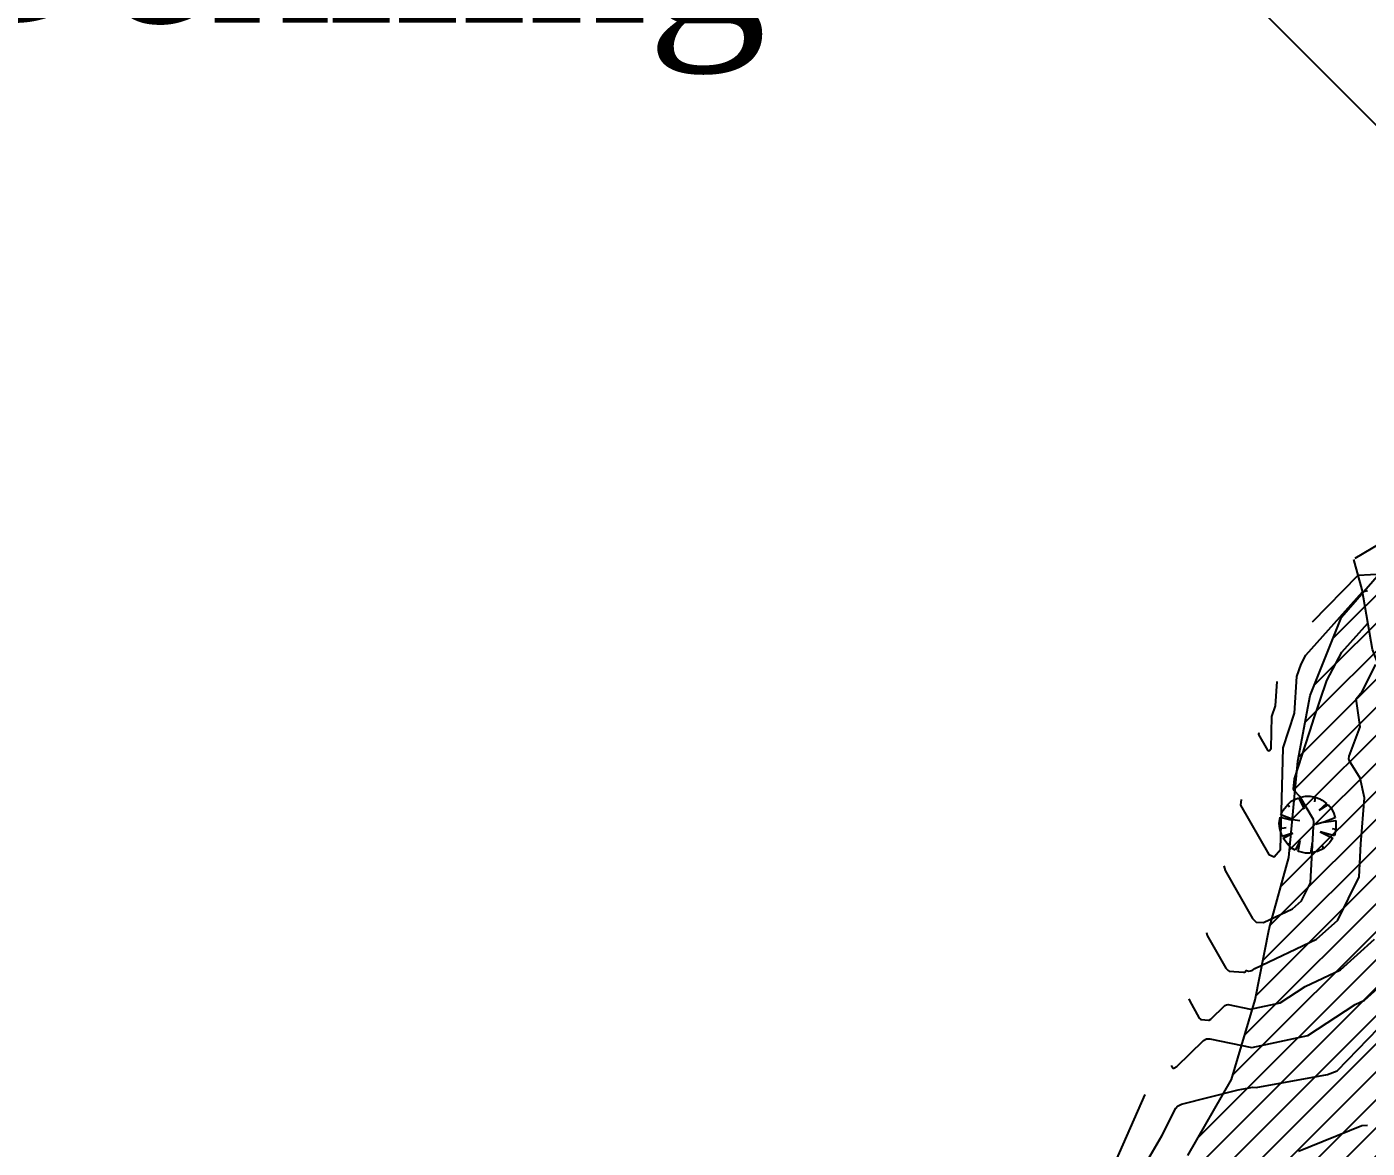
# Model space of a CAD drawing. Extents: x 13365 to 36625, y 86498 to 171760.
# Drawn here: x 15453.5 to 15876.2, y 88563.1 to 88916.8 of the extents above; entities that cross this region are included whole.
import ezdxf

# ---------------------------------------------------------------- set-up
doc = ezdxf.new("R2010")
doc.units = 0
doc.header["$LTSCALE"] = 5
doc.header["$MEASUREMENT"] = 0
doc.linetypes.add('A_CONTINUOUS_LINE', pattern=[0])
doc.layers.get('0').update_dxf_attribs({"linetype": 'A_CONTINUOUS_LINE'})
for name, color, linetype in [('CONTOUR', 255, 'Continuous'), ('Residential', 51, 'Continuous'), ('STREAM & RIVER FRONT', 161, 'A_CONTINUOUS_LINE'), ('text', 7, 'Continuous'), ('TREES & VEGETN', 72, 'A_CONTINUOUS_LINE')]:
    doc.layers.add(name, color=color, linetype=linetype)

# ---------------------------------------------------------------- blocks, each defined once
blk = doc.blocks.new('S076')
at = {"color": 0}
for p, q in [((-0.21, 0.45), (-0.12, 0.48)), ((-0.12, 0.48), (-0.04, 0.28)), ((-0.04, 0.28), (-0.07, 0.49)), ((-0.07, 0.49), (0.08, 0.49)), ((0.07, 0.43), (0.08, 0.49)), ((0.08, 0.49), (0.2, 0.47)), ((0.2, 0.47), (0.13, 0.22)), ((-0.45, 0.21), (-0.43, 0.25)), ((-0.43, 0.25), (-0.37, 0.33)), ((-0.37, 0.33), (-0.25, 0.2)), ((-0.35, 0.36), (-0.29, 0.41)), ((-0.25, 0.2), (-0.35, 0.36)), ((-0.29, 0.41), (-0.21, 0.45)), ((-0.04, 0.28), (0, 0.14)), ((0.13, 0.22), (0.24, 0.44)), ((0.24, 0.44), (0.32, 0.38)), ((0.32, 0.38), (0.35, 0.35)), ((0.35, 0.35), (0.42, 0.28)), ((0.42, 0.28), (0.37, 0.25)), ((0.42, 0.28), (0.47, 0.17)), ((-0.5, 0.04), (-0.48, 0.13)), ((-0.5, -0.04), (-0.5, 0.04)), ((-0.48, 0.13), (-0.45, 0.21)), ((-0.48, 0.13), (-0.4, 0.12)), ((0.49, 0.07), (0.33, 0.08)), ((0.33, 0.08), (0.5, 0.05)), ((0.47, 0.17), (0.49, 0.07)), ((0.5, 0.05), (0.5, -0.04)), ((-0.48, -0.12), (-0.5, -0.04)), ((-0.27, -0.06), (-0.48, -0.12)), ((-0.47, -0.16), (-0.27, -0.06)), ((-0.41, -0.29), (-0.47, -0.16)), ((-0.09, -0.26), (-0.07, -0.14)), ((0.47, -0.17), (0.28, -0.13)), ((0.28, -0.13), (0.45, -0.22)), ((0.45, -0.22), (0.41, -0.29)), ((0.48, -0.13), (0.47, -0.17)), ((0.5, -0.04), (0.48, -0.13)), ((-0.35, -0.35), (-0.41, -0.29)), ((-0.35, -0.35), (-0.31, -0.32)), ((-0.25, -0.43), (-0.35, -0.35)), ((-0.17, -0.47), (-0.25, -0.43)), ((-0.09, -0.26), (-0.17, -0.47)), ((-0.13, -0.48), (-0.09, -0.32)), ((-0.09, -0.32), (-0.09, -0.26)), ((0.07, -0.49), (0.05, -0.38)), ((0.21, -0.45), (0.07, -0.49)), ((0.24, -0.43), (0.15, -0.26)), ((0.15, -0.26), (0.21, -0.45)), ((0.35, -0.35), (0.24, -0.43)), ((0.35, -0.35), (0.33, -0.32)), ((0.41, -0.29), (0.35, -0.35)), ((-0.02, -0.5), (-0.13, -0.48)), ((0.07, -0.49), (-0.02, -0.5))]:
    blk.add_line(p, q, dxfattribs=at)

msp = doc.modelspace()

# ---------------------------------------------------------------- hatches: boundary and pattern name
at = {"layer": 'Residential', "linetype": 'Continuous'}
h = msp.add_hatch(dxfattribs=at)
h.set_pattern_fill('ANSI31', color=256, scale=50, style=0)
h.paths.add_polyline_path([(15494.79, 88343.41), (15503.05, 88354.41), (15508.54, 88365.97), (15518.89, 88373.27), (15533.51, 88383.62), (15558.48, 88393.35), (15577.97, 88397), (15607.07, 88403.29), (15633.43, 88411.09), (15654.74, 88415.7), (15676.1, 88420.04), (15693.91, 88430.32), (15706.96, 88438.23), (15719.63, 88447.71), (15731.89, 88457.2), (15742.58, 88464.71), (15752.47, 88472.22), (15759.59, 88482.5), (15770.27, 88493.96), (15781.01, 88509.86), (15800.74, 88539.42), (15819.59, 88560.76), (15833.33, 88584.79), (15840.8, 88609.85), (15845.3, 88632.32), (15851.48, 88654.79), (15854.3, 88685.13), (15858.23, 88705.92), (15868.1, 88730.61), (15884.93, 88750.05), (15909.11, 88767.38), (15929.62, 88784.71), (15946.97, 88802.57), (15959.58, 88816.75), (15976.31, 88831.6), (15988.68, 88843.96), (15999.3, 88855.15), (16010.44, 88865.27), (16025.64, 88888.55), (16038.81, 88906.77), (16059.07, 88923.97), (16078.48, 88949.09), (16109.59, 88960.28), (16133.23, 88970.22), (16158.29, 88983.66), (16181.47, 88991.65), (16209.45, 88998.03), (16237.42, 89001.23), (16258.26, 89000.15), (16285.47, 89001.69), (16309.96, 89002.78), (16328.69, 89000), (16352.28, 89000.7), (16380.04, 89006.24), (16405.71, 89009.71), (16432.07, 89013.17), (16461.22, 89017.33), (16497.3, 89023.57), (16526.44, 89031.89), (16559.74, 89039.51), (16578.48, 89049.91), (16592.35, 89063.77), (16600.68, 89080.41), (16607.78, 89097.88), (16605.7, 89118.67), (16598.76, 89132.53), (16590.44, 89142.24), (16587.66, 89159.57), (16586.97, 89174.81), (16584.89, 89197.69), (16586.97, 89211.55), (16593.21, 89217.79), (16605.01, 89218.48), (16614.72, 89212.24), (16624.43, 89204.62), (16634.15, 89195.61), (16640.39, 89185.9), (16647.33, 89172.04), (16652.88, 89158.87), (16658.43, 89140.16), (16658.43, 89125.6), (16663.29, 89111.05), (16667.45, 89094.41), (16672.91, 89086.02), (16679.34, 89079.24), (16685.41, 89074.24), (16692.2, 89071.03), (16696.49, 89064.25), (16703.28, 89056.04), (16713.28, 89051.4), (16724.35, 89050.33), (16736.14, 89049.26), (16742.57, 89046.41), (16745.78, 89040.7), (16749, 89032.85), (16755.07, 89026.07), (16761.5, 89021.07), (16772.86, 89016.17), (16781.32, 89014.73), (16791.22, 89015.14), (16798.23, 89016.17), (16803.59, 89016.38), (16811.02, 89014.73), (16820.51, 89012.05), (16828.96, 89008.75), (16838.04, 89005.46), (16842.85, 89003.14), (16850.27, 88999.84), (16855.43, 88996.96), (16862.03, 88993.87), (16865.74, 88989.74), (16869.04, 88985.21), (16867.81, 88980.89), (16865.33, 88976.35), (16861.41, 88972.23), (16857.89, 88968.43), (16853.15, 88964.11), (16847.16, 88958.75), (16840.36, 88952.16), (16834.17, 88945.36), (16828.4, 88937.94), (16823.43, 88931.05), (16818.89, 88924.87), (16814.35, 88918.28), (16808.17, 88911.89), (16800.33, 88904.88), (16793.11, 88899.11), (16787.75, 88893.55), (16782.39, 88887.99), (16779.28, 88882.12), (16777.22, 88876.35), (16777.22, 88869.76), (16776.8, 88862.96), (16776.6, 88856.36), (16774.95, 88849.57), (16772.68, 88844), (16769.79, 88839.47), (16766.08, 88836.38), (16761.95, 88834.53), (16757.42, 88833.08), (16749.79, 88833.08), (16738.24, 88832.88), (16728.08, 88831.98), (16721.27, 88831.15), (16714.47, 88830.12), (16708.49, 88828.68), (16702.71, 88826), (16699.62, 88822.5), (16697.76, 88818.17), (16697.97, 88812.61), (16699, 88805.81), (16699.82, 88800.04), (16700.44, 88795.92), (16700, 88789.22), (16697.94, 88783.45), (16695.05, 88777.68), (16692.37, 88770.67), (16688.66, 88764.08), (16684.95, 88758.52), (16679.79, 88754.6), (16674.22, 88749.45), (16668.45, 88743.48), (16662.26, 88737.3), (16653.96, 88731.41), (16649.63, 88727.7), (16640.14, 88721.73), (16632.1, 88715.96), (16620.75, 88707.72), (16611.47, 88700.51), (16599.51, 88692.27), (16589.55, 88686.14), (16580.47, 88678.73), (16571.6, 88671.1), (16563.56, 88663.48), (16555.52, 88657.5), (16544.79, 88650.91), (16530.15, 88642.46), (16514.39, 88633.52), (16499.54, 88625.9), (16487.17, 88620.34), (16477.48, 88616.83), (16464.48, 88609.42), (16448.6, 88600.35), (16437.17, 88594.29), (16421.5, 88586.46), (16411.8, 88580.9), (16397.99, 88572.86), (16386.23, 88566.27), (16371.17, 88554.94), (16361, 88548.89), (16351.51, 88542.09), (16343.88, 88535.5), (16333.78, 88528.28), (16324.29, 88520.46), (16317.69, 88516.54), (16309.03, 88512.83), (16298.72, 88508.51), (16287.9, 88504.05), (16274.15, 88499.34), (16260.78, 88494.83), (16249.67, 88490.13), (16234.99, 88486.18), (16223.31, 88480.91), (16211.26, 88475.64), (16203.73, 88472.07), (16190.55, 88467.74), (16179.34, 88465.04), (16167.85, 88463.91), (16151.28, 88459.58), (16139.23, 88455.07), (16126.05, 88449.99), (16108.72, 88443.97), (16098.5, 88439.02), (16086.83, 88433.75), (16079.86, 88431.31), (16072.33, 88425.47), (16064.98, 88419.08), (16059.15, 88412.87), (16046.86, 88427.97), (16026.65, 88428.3), (16013.4, 88424), (15997.83, 88418.7), (15985.9, 88411.42), (15973.64, 88402.15), (15960.39, 88394.54), (15935.15, 88389.2), (15913.84, 88379.33), (15896.68, 88369.47), (15881.09, 88362.71), (15865.49, 88361.68), (15843.14, 88364.79), (15821.3, 88366.87), (15808.96, 88367.64), (15797.8, 88368.71), (15784.5, 88370), (15769.49, 88370.86), (15751.25, 88370.64), (15731.73, 88370), (15714.09, 88366.67), (15694.41, 88362.99), (15680.14, 88359.75), (15660.69, 88353.49), (15640.15, 88346.79), (15619.17, 88342.48), (15596.47, 88340.53), (15573.72, 88338.78), (15559.14, 88335.05), (15545.23, 88329.97), (15528.27, 88325.9), (15504.18, 88323.19), (15495.03, 88330.84)])
edge = h.paths.add_edge_path(flags=16)
edge.add_arc((15950.24, 88496.61), 15.56, 174.6777, 264.6777, ccw=False)
edge.add_line((15934.75, 88498.05), (15906.02, 88532.68))
edge.add_line((15906.02, 88532.68), (15899.63, 88540.38))
edge.add_line((15899.63, 88540.38), (15893.25, 88548.08))
edge.add_line((15893.25, 88548.08), (15910.18, 88562.12))
edge.add_line((15910.18, 88562.12), (15916.56, 88554.43))
edge.add_line((15916.56, 88554.43), (15962.74, 88592.74))
edge.add_line((15962.74, 88592.74), (16082.04, 88691.7))
edge.add_line((16082.04, 88691.7), (16199.02, 88788.75))
edge.add_line((16199.02, 88788.75), (16197.43, 88790.67))
edge.add_line((16197.43, 88790.67), (16212.05, 88802.8))
edge.add_line((16212.05, 88802.8), (16220.35, 88792.79))
edge.add_line((16220.35, 88792.79), (16248.76, 88758.55))
edge.add_line((16248.76, 88758.55), (16262.81, 88741.61))
edge.add_line((16262.81, 88741.61), (16291.54, 88706.98))
edge.add_line((16291.54, 88706.98), (16300.8, 88695.82))
edge.add_line((16300.8, 88695.82), (16286.18, 88683.69))
edge.add_line((16286.18, 88683.69), (16283.3, 88687.15))
edge.add_line((16283.3, 88687.15), (16260.21, 88668))
edge.add_line((16260.21, 88668), (16244.43, 88654.91))
edge.add_line((16244.43, 88654.91), (16207.37, 88624.16))
edge.add_line((16207.37, 88624.16), (16155.82, 88581.4))
edge.add_line((16155.82, 88581.4), (16117.83, 88549.88))
edge.add_line((16117.83, 88549.88), (16110.13, 88543.5))
edge.add_line((16110.13, 88543.5), (16047.02, 88491.14))
edge.add_line((16047.02, 88491.14), (16000.84, 88452.83))
edge.add_line((16000.84, 88452.83), (16013.34, 88437.77))
edge.add_line((16013.34, 88437.77), (15992.73, 88428.16))
edge.add_line((15992.73, 88428.16), (15983.91, 88438.79))
edge.add_line((15983.91, 88438.79), (15977.52, 88446.48))
edge.add_line((15977.52, 88446.48), (15948.79, 88481.12))

# ---------------------------------------------------------------- linework, layer by layer
at = {"layer": 'CONTOUR', "color": 33, "linetype": 'A_CONTINUOUS_LINE'}
for points in [[(15872.33, 88749.2), (15899.94, 88765.45)], [(15858.93, 88729.11), (15873.3, 88743.84), (15881.12, 88744.28)], [(15836.46, 88673.12), (15836.24, 88671.27), (15845.1, 88655.72), (15846.81, 88654.96), (15848.84, 88657.29), (15849.71, 88689.4), (15853.2, 88700.27), (15853.98, 88711.81), (15855.3, 88715.78), (15856.78, 88718.55), (15874.73, 88738.54), (15876.26, 88738.93)], [(15830.95, 88652.14), (15831.37, 88650.69), (15839.99, 88635.56), (15841.03, 88634.46), (15841.2, 88634.4), (15843.48, 88634.23), (15852.66, 88638.58), (15855.47, 88641.12), (15858.24, 88646.78), (15859.2, 88664.52), (15859.33, 88666.07), (15859.18, 88666.73), (15854.91, 88674.05), (15853.1, 88675.94), (15853, 88676.12), (15852.97, 88676.37), (15853.29, 88679.58), (15859.13, 88697.8), (15859.17, 88697.9), (15859.17, 88697.9), (15863.43, 88710.64), (15868.16, 88719.55), (15876.38, 88728.7)], [(15819.94, 88610.17), (15820.09, 88609.65), (15823.23, 88604.14), (15823.61, 88603.75), (15823.8, 88603.68), (15826.16, 88603.46), (15826.37, 88603.48), (15826.83, 88603.75), (15831.29, 88608.09), (15831.76, 88608.35), (15832.33, 88608.38), (15839.32, 88606.92), (15848.67, 88608.93), (15856.55, 88614.07), (15867.76, 88619.38), (15878.41, 88629.02)], [(15814.44, 88589.19), (15814.46, 88589.13), (15814.85, 88588.44), (15814.89, 88588.39), (15814.92, 88588.38), (15815.21, 88588.35), (15815.24, 88588.36), (15816.11, 88588.87), (15824.56, 88597.09), (15825.45, 88597.58), (15826.53, 88597.63), (15839.78, 88594.86), (15857.49, 88598.66), (15872.4, 88608.41), (15875.3, 88609.78), (15889.88, 88622.97)], [(15801.12, 88549.38), (15811.38, 88566.97), (15815.84, 88575.77), (15816.34, 88576.37), (15817.64, 88577.03), (15835.46, 88581.51), (15840.12, 88582.33), (15841.18, 88582.22), (15863.61, 88586.35), (15866.69, 88587.54), (15879.72, 88600.98)], [(15854.46, 88562.16), (15874.51, 88570.23), (15876.24, 88570.38)]]:
    msp.add_lwpolyline(points, dxfattribs=at)
at = {"layer": 'CONTOUR', "color": 252, "linetype": 'A_CONTINUOUS_LINE'}
msp.add_lwpolyline([(15825.45, 88631.16), (15825.73, 88630.17), (15831.61, 88619.85), (15832.32, 88619.1), (15832.68, 88618.98), (15837.11, 88618.57), (15837.49, 88618.61), (15837.54, 88618.64), (15838.01, 88619.1), (15838.06, 88619.13), (15838.12, 88619.13), (15838.87, 88618.97), (15839.86, 88619.19), (15840.69, 88619.73), (15860.21, 88628.98), (15866.94, 88635.07), (15873.6, 88648.66), (15874.16, 88659.05), (15875.36, 88673.59), (15873.91, 88679.82), (15870.52, 88685.42), (15870.36, 88685.91), (15870.46, 88686.7), (15873.91, 88696.03), (15872.71, 88704.79), (15874.62, 88707.18), (15878.87, 88715.65)], dxfattribs=at)
at = {"layer": 'CONTOUR', "linetype": 'A_CONTINUOUS_LINE'}
for points in [[(15841.96, 88694.11), (15841.89, 88693.52), (15844.68, 88688.63), (15845.22, 88688.39), (15845.86, 88689.13), (15846.13, 88699.23), (15847.23, 88702.65), (15847.74, 88710.29)], [(15630.96, 88441.92), (15651.45, 88443.93), (15663.25, 88440.84), (15664.22, 88440.82), (15665.43, 88441.37), (15678.5, 88451.58), (15679.95, 88453.11), (15691.94, 88462.25), (15703.53, 88472.63), (15704.85, 88473.18), (15725.3, 88485.77), (15741.2, 88498.02), (15756.59, 88510.84), (15771.09, 88524.63), (15784.34, 88539.79), (15796.92, 88558.97), (15806.11, 88579.99)]]:
    msp.add_lwpolyline(points, dxfattribs=at)
at = {"layer": 'Residential', "linetype": 'Continuous'}
msp.add_lwpolyline([(15819.59, 88560.76), (15833.33, 88584.79), (15840.8, 88609.85), (15845.3, 88632.32), (15851.48, 88654.79), (15854.3, 88685.13), (15858.23, 88705.92), (15868.1, 88730.61), (15884.93, 88750.05)], dxfattribs=at)
at = {"layer": 'STREAM & RIVER FRONT', "linetype": 'Continuous'}
msp.add_lwpolyline([(15952.77, 88593.52), (15943.95, 88610.37), (15938.97, 88623.44), (15931.4, 88642.37), (15921.76, 88664.11), (15910.66, 88676.58), (15900.27, 88685.29), (15889.88, 88694), (15882.37, 88708.82), (15877.78, 88720.39), (15874.62, 88739.15), (15871.93, 88748.71)], dxfattribs=at)
at = {"layer": 'text', "linetype": 'Continuous'}
msp.add_line((16061.08, 88703.62), (15841.58, 88923.12), dxfattribs=at)

# ---------------------------------------------------------------- block references
at = {"layer": 'TREES & VEGETN', "xscale": 18, "yscale": 18, "zscale": 18, "rotation": 270}
msp.add_blockref('S076', (15857.41, 88665.17), dxfattribs=at)

# ---------------------------------------------------------------- texts
at = {"layer": 'text', "linetype": 'Continuous', "insert": (15422.56, 88968.08), "char_height": 50, "width": 488.8241, "attachment_point": 1}
msp.add_mtext('{\\fTimes New Roman|b0|i0|c0|p18;Dekiling}', dxfattribs=at)

doc.saveas('drawing.dxf')
